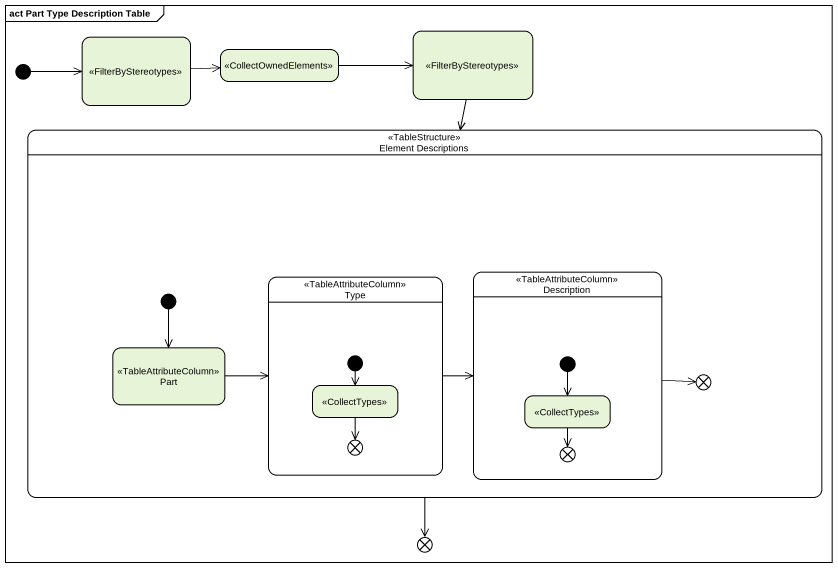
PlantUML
@startuml
mainframe act Part Type Description Table
hide empty description
state " " as state1 <<FilterByStereotypes>>
state " " as state2 <<CollectOwnedElements>>
state " " as state3 <<FilterByStereotypes>>
state "Element Descriptions" as Element_Descriptions <<TableStructure>> {
  state Type <<TableAttributeColumn>> {
    state " " as state4 <<CollectTypes>>
    state flowfinal2 <<end>>
    [*] --> state4
  }
  state Description <<TableAttributeColumn>> {
    state " " as state5 <<CollectTypes>>
    state flowfinal3 <<end>>
    [*] --> state5
  }
  state Part <<TableAttributeColumn>>
  state flowfinal1 <<end>>
  [*] --> Part
}
state flowfinal4 <<end>>
[*] -right-> state1
state1 -right-> state2
state2 -right-> state3
state3 --> Element_Descriptions
Element_Descriptions --> flowfinal4
Type -right-> Description
Description -right-> flowfinal1
Part -right-> Type
state4 --> flowfinal2
state5 --> flowfinal3
@enduml
